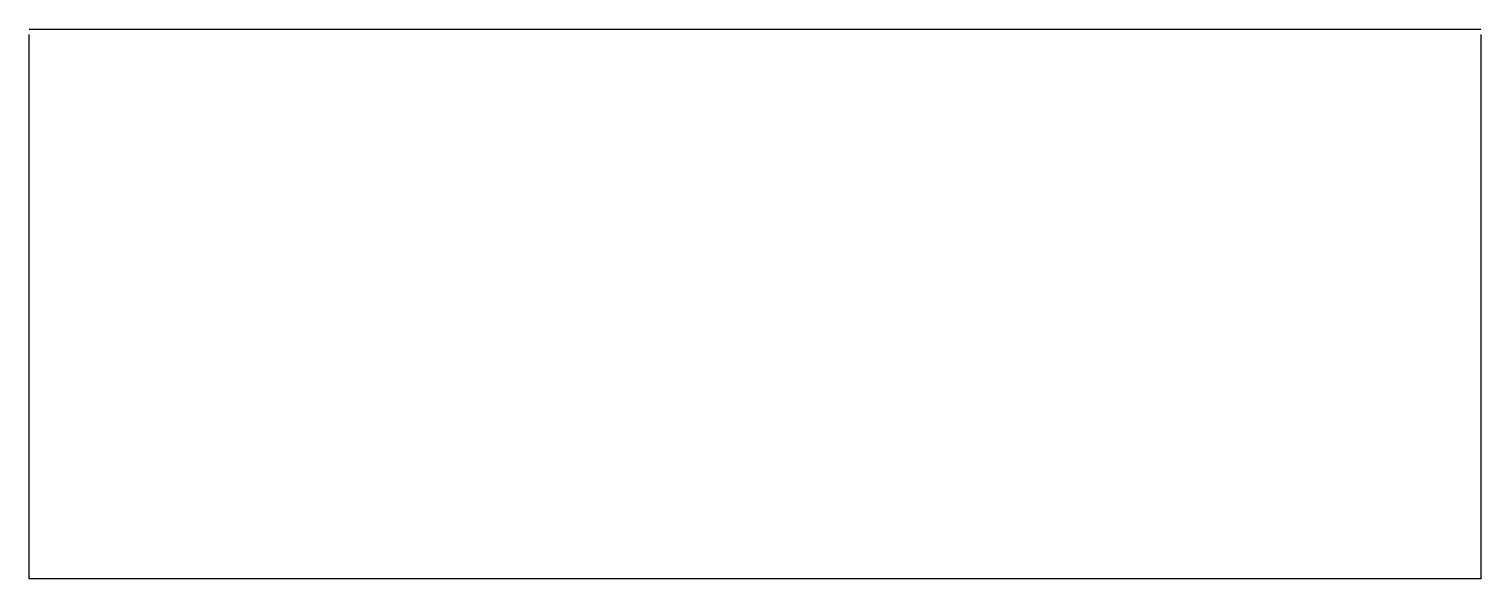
# Model space of a CAD drawing. Header units: millimetres. Extents: x -91 to 309, y 37 to 188.
import ezdxf

# ---------------------------------------------------------------- set-up
doc = ezdxf.new("R2010")
doc.units = ezdxf.units.MM
doc.layers.add('TOP_Full_CutOut_45', color=5, linetype='Continuous')
doc.layers.add('TOP_Full_CutOut_90', color=7, linetype='Continuous')

msp = doc.modelspace()

# ---------------------------------------------------------------- linework, layer by layer
at = {"layer": 'TOP_Full_CutOut_45'}
for p, q in [((-91.0263, 36.798511), (-91.0263, 186.798511)), ((308.9737, 186.798511), (308.9737, 36.798511)), ((308.9737, 36.798511), (-91.0263, 36.798511))]:
    msp.add_line(p, q, dxfattribs=at)
at = {"layer": 'TOP_Full_CutOut_90'}
msp.add_line((-91.0263, 188.298511), (308.9737, 188.298511), dxfattribs=at)

doc.saveas('drawing.dxf')
